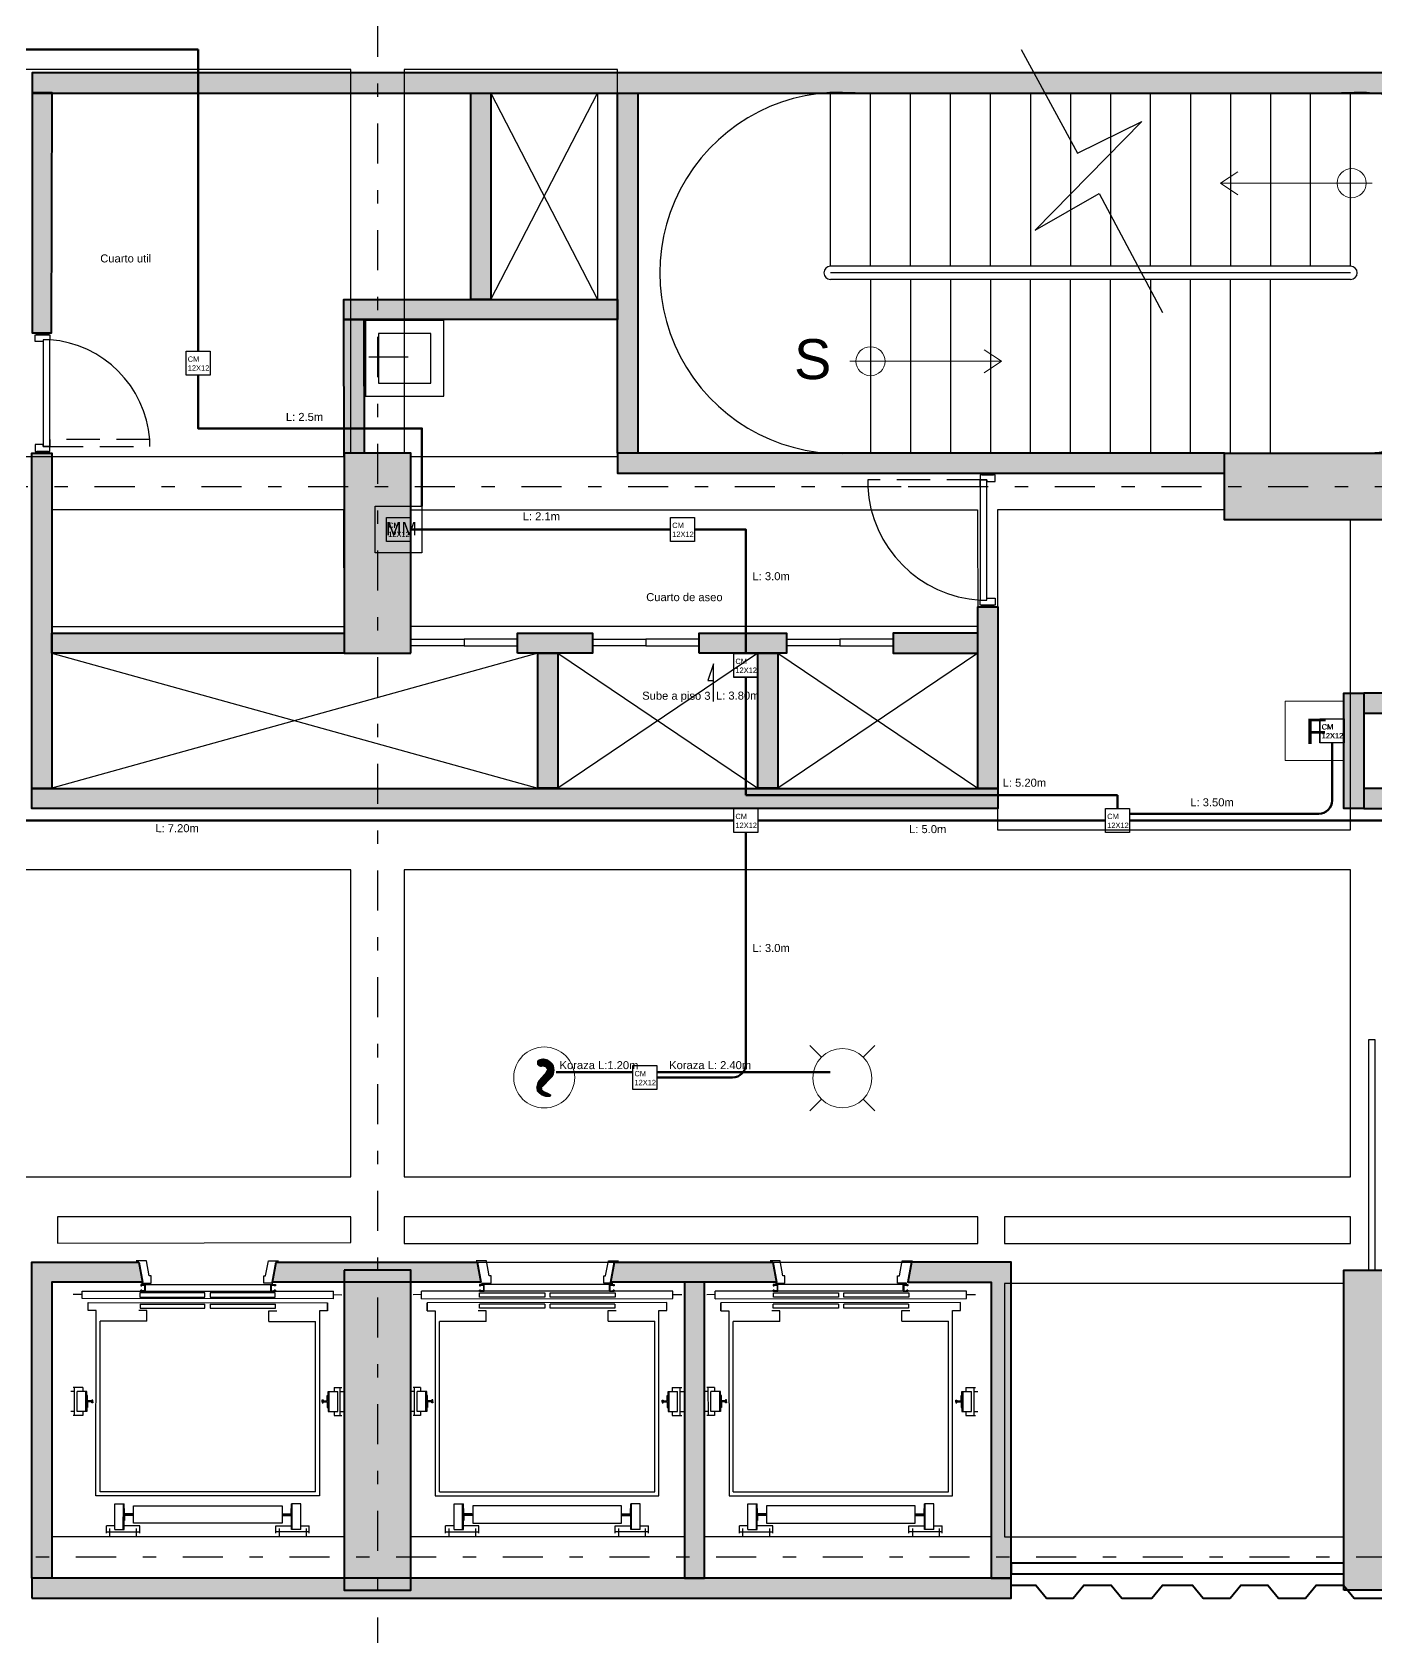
# Model space of a CAD drawing. Header units: millimetres. Extents: x 3781 to 4924, y 1639 to 1721.
# Drawn here: x 4025.98 to 4036.06, y 1649.9 to 1661.93 of the extents above; entities that cross this region are included whole.
import ezdxf
from ezdxf.enums import TextEntityAlignment as Align

# ---------------------------------------------------------------- set-up
doc = ezdxf.new("R2010")
doc.units = ezdxf.units.MM
for name, pattern in [('CENTER', [0.7, 0.3, -0.2, 0, -0.2]), ('DASHED2', [9.525, 6.35, -3.175]), ('HIDDEN', [0.375, 0.25, -0.125]), ('HIDDEN2', [0.1875, 0.125, -0.0625]), ('LLUVIAS', [10, 4, -2, 4])]:
    doc.linetypes.add(name, pattern=pattern)
for name, color, linetype in [('0-amob', 1, 'Continuous'), ('1amobla', 2, 'Continuous'), ('A-HATCH CONCRETO', 8, 'Continuous'), ('AMOBLAMIENTO', 1, 'Continuous'), ('AREA PARQUEO', 51, 'Continuous'), ('AS_GL DETECCION_MEZANINE', 7, 'Continuous'), ('AS_GL DETECCION_PISO 1', 7, 'Continuous'), ('AS_GL DETECCION_PISO 2', 7, 'Continuous'), ('AS_GL DETECCION_PISO 6', 7, 'Continuous'), ('ASCENSOR', 1, 'Continuous'), ('E-BORDE LOSA', 4, 'Continuous'), ('E-P. MACIZA1', 2, 'HIDDEN2'), ('EJE-ESTRUCTURA', 1, 'CENTER'), ('F-2', 2, 'Continuous'), ('GG_LAZO CONTROL DRIVERS', 82, 'Continuous'), ('HACHTCOLUMNA', 250, 'Continuous'), ('JCA_COTAS', 1, 'Continuous'), ('LINEA-1', 1, 'Continuous'), ('MARCO', 4, 'Continuous'), ('MUEBLE', 1, 'Continuous'), ('PROYECCION', 1, 'DASHED2')]:
    doc.layers.add(name, color=color, linetype=linetype)
doc.layers.add('DIM-25', color=1, linetype='Continuous', plot=False)
for name, color, linetype, lineweight in [('Estructura', 6, 'Continuous', 40), ('Muro', 4, 'Continuous', 40), ('TEXTOS', 7, 'Continuous', 20), ('Vidrio', 2, 'Continuous', 30)]:
    doc.layers.add(name, color=color, linetype=linetype, lineweight=lineweight)
doc.styles.add('Arial_400', font='arial.ttf')
doc.styles.get("Standard").update_dxf_attribs({"font": 'arial.ttf'})

# ---------------------------------------------------------------- blocks, each defined once
blk = doc.blocks.new('estructura etapa 3')
at = {"layer": 'HACHTCOLUMNA'}
h = blk.add_hatch(color=256, dxfattribs=at)
h.paths.add_polyline_path([(-91.651, -6658.124), (-91.651, -6657.624), (-92.35, -6657.624), (-92.35, -6658.124)])
h.paths.add_polyline_path([(-49.354, -6658.124), (-49.354, -6657.624), (-50.055, -6657.624), (-50.055, -6658.124)])
h.paths.add_polyline_path([(-56.053, -6658.124), (-56.053, -6657.624), (-56.753, -6657.624), (-56.753, -6658.124)])
h.paths.add_polyline_path([(-76.45, -6659.124), (-76.95, -6659.124), (-76.95, -6657.624), (-76.45, -6657.624)])
h.paths.add_polyline_path([(-83.95, -6659.124), (-84.45, -6659.124), (-84.45, -6657.624), (-83.95, -6657.624)])
h.paths.add_polyline_path([(-60.452, -6659.124), (-60.952, -6659.124), (-60.952, -6657.624), (-60.452, -6657.624)])
h.paths.add_polyline_path([(-67.95, -6659.124), (-68.45, -6659.124), (-68.45, -6657.624), (-67.95, -6657.624)])
h.paths.add_polyline_path([(-91.85, -6668.199), (-91.851, -6667.599), (-92.35, -6667.599), (-92.349, -6668.199)])
h.paths.add_polyline_path([(-49.354, -6668.199), (-49.354, -6667.599), (-49.854, -6667.599), (-49.854, -6668.199)])
h.paths.add_polyline_path([(-56.154, -6668.149), (-56.154, -6667.649), (-56.854, -6667.649), (-56.854, -6668.149)])
h.paths.add_polyline_path([(-59.952, -6667.649), (-59.952, -6668.149), (-61.452, -6668.149), (-61.452, -6667.649)])
h.paths.add_polyline_path([(-75.95, -6667.649), (-75.95, -6668.149), (-77.45, -6668.149), (-77.45, -6667.649)])
h.paths.add_polyline_path([(-68.95, -6667.649), (-68.95, -6668.149), (-67.45, -6668.149), (-67.45, -6667.649)])
h.paths.add_polyline_path([(-84.95, -6667.649), (-84.95, -6668.149), (-83.45, -6668.149), (-83.45, -6667.649)])
h.paths.add_polyline_path([(-91.85, -6676.199), (-91.85, -6675.599), (-92.349, -6675.599), (-92.349, -6676.199)])
h.paths.add_polyline_path([(-49.354, -6676.199), (-49.354, -6675.599), (-49.854, -6675.599), (-49.854, -6676.199)])
h.paths.add_polyline_path([(-56.154, -6676.149), (-56.154, -6675.649), (-56.754, -6675.649), (-56.754, -6676.149)])
h.paths.add_polyline_path([(-59.952, -6675.649), (-59.952, -6676.149), (-61.452, -6676.149), (-61.452, -6675.649)])
h.paths.add_polyline_path([(-75.95, -6675.649), (-75.95, -6676.149), (-77.45, -6676.149), (-77.45, -6675.649)])
h.paths.add_polyline_path([(-68.95, -6675.649), (-68.95, -6676.149), (-67.45, -6676.149), (-67.45, -6675.649)])
h.paths.add_polyline_path([(-84.95, -6675.649), (-84.95, -6676.149), (-83.45, -6676.149), (-83.45, -6675.649)])
h.paths.add_polyline_path([(-91.847, -6686.299), (-91.851, -6685.699), (-92.35, -6685.699), (-92.346, -6686.299)])
h.paths.add_polyline_path([(-49.354, -6686.299), (-49.354, -6685.699), (-49.854, -6685.699), (-49.854, -6686.299)])
h.paths.add_polyline_path([(-56.154, -6686.249), (-56.154, -6685.749), (-56.754, -6685.749), (-56.754, -6686.249)])
h.paths.add_polyline_path([(-59.952, -6685.749), (-59.952, -6686.249), (-61.452, -6686.249), (-61.452, -6685.749)])
h.paths.add_polyline_path([(-75.95, -6685.749), (-75.95, -6686.249), (-77.45, -6686.249), (-77.45, -6685.749)])
h.paths.add_polyline_path([(-68.95, -6685.749), (-68.95, -6686.249), (-67.45, -6686.249), (-67.45, -6685.749)])
h.paths.add_polyline_path([(-84.95, -6685.749), (-84.95, -6686.249), (-83.45, -6686.249), (-83.45, -6685.749)])
h.paths.add_polyline_path([(-49.353, -6694.294), (-49.354, -6693.699), (-49.855, -6693.699), (-49.854, -6694.294)])
h.paths.add_polyline_path([(-56.054, -6694.249), (-56.054, -6693.749), (-56.753, -6693.749), (-56.753, -6694.249)])
h.paths.add_polyline_path([(-91.651, -6694.249), (-91.651, -6693.749), (-92.35, -6693.749), (-92.35, -6694.249)])
h.paths.add_polyline_path([(-59.952, -6693.749), (-59.952, -6694.249), (-61.452, -6694.249), (-61.452, -6693.749)])
h.paths.add_polyline_path([(-75.95, -6693.749), (-75.95, -6694.249), (-77.45, -6694.249), (-77.45, -6693.749)])
h.paths.add_polyline_path([(-68.95, -6693.749), (-68.95, -6694.249), (-67.45, -6694.249), (-67.45, -6693.749)])
h.paths.add_polyline_path([(-84.95, -6693.749), (-84.95, -6694.249), (-83.45, -6694.249), (-83.45, -6693.749)])
h.paths.add_polyline_path([(-49.358, -6703.974), (-49.353, -6703.374), (-49.854, -6703.374), (-49.859, -6703.974)])
h.paths.add_polyline_path([(-56.054, -6703.924), (-56.054, -6703.424), (-56.753, -6703.424), (-56.753, -6703.924)])
h.paths.add_polyline_path([(-67.95, -6704.924), (-67.95, -6703.424), (-68.45, -6703.424), (-68.45, -6704.924)])
h.paths.add_polyline_path([(-91.651, -6703.924), (-91.651, -6703.424), (-92.35, -6703.424), (-92.35, -6703.924)])
h.paths.add_polyline_path([(-61.847, -6703.424), (-60.347, -6703.424), (-60.347, -6703.924), (-61.847, -6703.924)])
h.paths.add_polyline_path([(-83.95, -6704.924), (-83.95, -6703.424), (-84.45, -6703.424), (-84.45, -6704.924)])
h.paths.add_polyline_path([(-76.45, -6704.924), (-76.45, -6703.424), (-76.95, -6703.424), (-76.95, -6704.924)])
h.paths.add_polyline_path([(-49.354, -6711.949), (-49.354, -6711.449), (-50.054, -6711.449), (-50.054, -6711.949)])
h.paths.add_polyline_path([(-55.954, -6711.949), (-55.954, -6711.449), (-56.654, -6711.449), (-56.654, -6711.949)])
h.paths.add_polyline_path([(-91.65, -6711.949), (-91.65, -6711.449), (-92.35, -6711.449), (-92.35, -6711.949)])
h.paths.add_polyline_path([(-60.952, -6711.949), (-60.952, -6709.549), (-60.452, -6709.549), (-60.452, -6711.949)])
h.paths.add_polyline_path([(-68.45, -6709.549), (-68.45, -6711.949), (-67.95, -6711.949), (-67.95, -6709.549)])
h.paths.add_polyline_path([(-76.95, -6709.549), (-76.95, -6711.949), (-76.45, -6711.949), (-76.45, -6709.549)])
h.paths.add_polyline_path([(-83.95, -6709.549), (-83.95, -6711.949), (-84.45, -6711.949), (-84.45, -6709.549)])
at = {"layer": 'EJE-ESTRUCTURA'}
for p, q in [((-68.2, -6655.354), (-68.2, -6714.914)), ((-93.52, -6703.674), (-46.502, -6703.674)), ((-93.66, -6711.699), (-46.502, -6711.699))]:
    blk.add_line(p, q, dxfattribs=at)
at = {"layer": 'Estructura'}
for points in [[(-67.95, -6704.924), (-67.95, -6703.424), (-68.45, -6703.424), (-68.45, -6704.924)], [(-61.847, -6703.424), (-60.347, -6703.424), (-60.347, -6703.924), (-61.847, -6703.924)], [(-68.45, -6709.549), (-68.45, -6711.949), (-67.95, -6711.949), (-67.95, -6709.549)], [(-60.952, -6711.949), (-60.952, -6709.549), (-60.452, -6709.549), (-60.452, -6711.949)]]:
    blk.add_lwpolyline(points, close=True, dxfattribs=at)
blk = doc.blocks.new('MARCOE-102')
for p, q in [((0, 0), (0, -2.5)), ((0, 0), (1.75, 0)), ((1.75, 0), (1.75, -0.45)), ((0, -2.5), (1.75, -2.5)), ((0.175, -0.175), (1.575, -0.175)), ((0.175, -0.175), (0.175, -2.325)), ((0.175, -2.325), (1.575, -2.325)), ((1.375, -0.45), (1.375, -0.275)), ((1.375, -0.275), (1.575, -0.275)), ((1.75, -0.45), (1.375, -0.45)), ((1.375, -2.05), (1.375, -2.225)), ((1.75, -2.05), (1.375, -2.05)), ((1.375, -2.225), (1.575, -2.225)), ((1.575, -0.275), (1.575, -0.175)), ((1.575, -2.325), (1.575, -2.225)), ((1.75, -2.5), (1.75, -2.05))]:
    blk.add_line(p, q)
at = {"layer": 'MARCO'}
blk.add_lwpolyline([(0, 0), (0, -2.5), (1.75, -2.5), (1.75, -2.05), (1.375, -2.05), (1.375, -2.225), (1.575, -2.225), (1.575, -2.325), (0.175, -2.325), (0.175, -0.175), (1.575, -0.175), (1.575, -0.275), (1.375, -0.275), (1.375, -0.45), (1.75, -0.45), (1.75, 0), (0, 0)], dxfattribs=at)
blk = doc.blocks.new('ASCENSOR')
at = {"layer": '0-amob'}
for p, q in [((-1.747, -0.512), (-1.859, -0.533)), ((-1.859, -0.533), (-1.859, -0.609)), ((-1.69, -0.498), (-1.747, -0.498)), ((-1.747, -0.498), (-1.747, -0.512)), ((-1.69, -0.564), (-1.69, -0.498)), ((-1.68, -0.564), (-1.69, -0.564))]:
    blk.add_line(p, q, dxfattribs=at)
blk.add_lwpolyline([(-1.68, -0.564), (-1.68, 0.413), (-1.69, 0.413), (-1.69, 0.347), (-1.747, 0.347), (-1.747, 0.361), (-1.859, 0.382), (-1.859, 0.458)], dxfattribs=at)
at = {"layer": 'ASCENSOR'}
for p, q in [((-1.63, -1.015), (-1.63, 0.869)), ((-1.575, 0.869), (-1.63, 0.869)), ((-1.605, 0.869), (-1.605, 0.932)), ((-1.575, 0.869), (-1.575, -1.015)), ((-0.91, 0.876), (-0.91, 0.932)), ((-0.7, 0.921), (-0.91, 0.921)), ((-0.91, 0.876), (-0.88, 0.876)), ((-0.88, 0.922), (-0.88, 0.95)), ((-0.73, 0.902), (-0.88, 0.902)), ((-0.88, 0.83), (-0.88, 0.902)), ((-0.73, 0.922), (-0.73, 0.95)), ((-0.73, 0.836), (-0.73, 0.902)), ((-0.73, 0.876), (-0.7, 0.876)), ((-0.7, 0.876), (-0.7, 0.932)), ((-1.485, 0.826), (-1.545, 0.826)), ((-1.545, 0.826), (-1.485, 0.826)), ((-1.545, -0.971), (-1.545, 0.826)), ((-1.485, 0.826), (-1.485, 0.766)), ((-1.485, 0.766), (-0.096, 0.766)), ((-1.405, 0.385), (-1.405, 0.735)), ((-0.126, 0.735), (-1.405, 0.735)), ((-0.73, 0.836), (-0.88, 0.836)), ((-0.88, 0.836), (-0.73, 0.836)), ((-0.85, 0.83), (-0.88, 0.83)), ((-0.85, 0.83), (-0.88, 0.83)), ((-0.85, 0.83), (-0.805, 0.83)), ((-0.85, 0.83), (-0.805, 0.83)), ((-0.85, 0.83), (-0.805, 0.83)), ((-0.85, 0.83), (-0.805, 0.83)), ((-0.85, 0.823), (-0.85, 0.83)), ((-0.85, 0.823), (-0.85, 0.83)), ((-0.809, 0.823), (-0.85, 0.823)), ((-0.809, 0.823), (-0.85, 0.823)), ((-0.816, 0.785), (-0.816, 0.792)), ((-0.816, 0.792), (-0.802, 0.792)), ((-0.809, 0.785), (-0.816, 0.785)), ((-0.809, 0.785), (-0.809, 0.823)), ((-0.802, 0.785), (-0.809, 0.785)), ((-0.76, 0.83), (-0.805, 0.83)), ((-0.76, 0.83), (-0.805, 0.83)), ((-0.76, 0.83), (-0.805, 0.83)), ((-0.76, 0.83), (-0.805, 0.83)), ((-0.802, 0.823), (-0.76, 0.823)), ((-0.802, 0.823), (-0.76, 0.823)), ((-0.802, 0.785), (-0.802, 0.823)), ((-0.795, 0.792), (-0.802, 0.792)), ((-0.802, 0.785), (-0.795, 0.785)), ((-0.795, 0.785), (-0.795, 0.792)), ((-0.76, 0.823), (-0.76, 0.83)), ((-0.76, 0.823), (-0.76, 0.83)), ((-0.76, 0.83), (-0.73, 0.83)), ((-0.76, 0.83), (-0.73, 0.83)), ((-0.73, 0.83), (-0.73, 0.836)), ((-0.126, 0.735), (-0.126, -0.88)), ((-0.096, 0.766), (-0.096, -0.911)), ((-0.036, 0.625), (-0.036, 0.555)), ((0.155, 0.625), (-0.036, 0.625)), ((0.184, 0.688), (0.128, 0.688)), ((0.128, 0.625), (0.128, 0.688)), ((0.147, 0.664), (0.21, 0.664)), ((0.155, 0.625), (0.155, 0.555)), ((0.173, 0.689), (0.173, 0.438)), ((0.155, 0.561), (-0.036, 0.561)), ((0.155, 0.555), (-0.036, 0.555)), ((-0.021, 0.485), (0.109, 0.485)), ((-0.021, -0.63), (-0.021, 0.485)), ((-0.001, 0.552), (-0.001, 0.555)), ((-0.001, 0.555), (0.041, 0.555)), ((0.038, 0.552), (-0.001, 0.552)), ((0.038, 0.491), (0.038, 0.552)), ((0.041, 0.555), (0.041, 0.491)), ((0.089, 0.555), (0.041, 0.555)), ((0.047, 0.555), (0.047, 0.491)), ((0.05, 0.491), (0.05, 0.552)), ((0.05, 0.552), (0.089, 0.552)), ((0.089, 0.552), (0.089, 0.555)), ((0.089, 0.552), (0.089, 0.555)), ((0.109, 0.485), (0.109, -0.63)), ((0.128, 0.438), (0.128, 0.555)), ((-1.68, 0.434), (-1.671, 0.434)), ((-1.68, 0.434), (-1.671, 0.434)), ((-1.68, 0.399), (-1.68, 0.434)), ((-1.68, 0.399), (-1.68, 0.434)), ((-1.63, 0.399), (-1.68, 0.399)), ((-1.63, 0.399), (-1.68, 0.399)), ((-1.676, 0.43), (-1.674, 0.43)), ((-1.674, 0.43), (-1.676, 0.43)), ((-1.676, 0.402), (-1.676, 0.43)), ((-1.676, 0.43), (-1.676, 0.402)), ((-1.633, 0.402), (-1.676, 0.402)), ((-1.676, 0.402), (-1.633, 0.402)), ((-1.674, 0.426), (-1.674, 0.43)), ((-1.674, 0.426), (-1.674, 0.43)), ((-1.671, 0.426), (-1.674, 0.426)), ((-1.671, 0.426), (-1.674, 0.426)), ((-1.671, 0.434), (-1.671, 0.426)), ((-1.671, 0.434), (-1.671, 0.426)), ((-1.639, 0.434), (-1.639, 0.426)), ((-1.63, 0.434), (-1.639, 0.434)), ((-1.639, 0.434), (-1.63, 0.434)), ((-1.639, 0.426), (-1.639, 0.434)), ((-1.639, 0.426), (-1.635, 0.426)), ((-1.635, 0.426), (-1.639, 0.426)), ((-1.635, 0.43), (-1.633, 0.43)), ((-1.635, 0.426), (-1.635, 0.43)), ((-1.635, 0.43), (-1.635, 0.426)), ((-1.633, 0.43), (-1.635, 0.43)), ((-1.633, 0.402), (-1.633, 0.43)), ((-1.633, 0.402), (-1.633, 0.43)), ((-1.63, 0.399), (-1.63, 0.434)), ((-1.63, 0.434), (-1.63, 0.399)), ((-1.587, 0.433), (-1.618, 0.433)), ((-1.618, 0.433), (-1.618, -0.056)), ((-1.587, -0.056), (-1.587, 0.433)), ((-1.503, 0.434), (-1.534, 0.434)), ((-1.534, -0.056), (-1.534, 0.434)), ((-1.503, -0.056), (-1.503, 0.434)), ((-1.485, 0.385), (-1.485, 0.445)), ((-1.405, 0.385), (-1.485, 0.385)), ((0.184, 0.438), (0.128, 0.438)), ((0.149, 0.463), (0.209, 0.463)), ((-1.618, -0.056), (-1.587, -0.056)), ((-1.587, -0.095), (-1.618, -0.095)), ((-1.618, -0.095), (-1.618, -0.583)), ((-1.587, -0.583), (-1.587, -0.095)), ((-1.534, -0.056), (-1.503, -0.056)), ((-1.503, -0.095), (-1.534, -0.095)), ((-1.534, -0.58), (-1.534, -0.095)), ((-1.503, -0.58), (-1.503, -0.095)), ((-1.618, -0.583), (-1.587, -0.583)), ((-1.534, -0.58), (-1.503, -0.58)), ((-1.405, -0.53), (-1.485, -0.53)), ((-1.485, -0.53), (-1.485, -0.59)), ((-1.405, -0.53), (-1.405, -0.88)), ((0.184, -0.583), (0.128, -0.583)), ((0.128, -0.583), (0.128, -0.7)), ((0.173, -0.834), (0.173, -0.583)), ((0.155, -0.7), (-0.036, -0.7)), ((-0.036, -0.77), (-0.036, -0.7)), ((0.155, -0.706), (-0.036, -0.706)), ((0.109, -0.63), (-0.021, -0.63)), ((-0.001, -0.697), (-0.001, -0.7)), ((0.038, -0.697), (-0.001, -0.697)), ((-0.001, -0.7), (0.041, -0.7)), ((0.038, -0.636), (0.038, -0.697)), ((0.041, -0.7), (0.041, -0.636)), ((0.047, -0.7), (0.047, -0.636)), ((0.089, -0.7), (0.047, -0.7)), ((0.05, -0.636), (0.05, -0.697)), ((0.05, -0.697), (0.089, -0.697)), ((0.089, -0.697), (0.089, -0.7)), ((0.149, -0.609), (0.209, -0.609)), ((0.155, -0.77), (0.155, -0.7)), ((0.155, -0.77), (-0.036, -0.77)), ((0.128, -0.77), (0.128, -0.833)), ((0.184, -0.833), (0.128, -0.833)), ((0.147, -0.809), (0.21, -0.809)), ((-0.096, -0.911), (-1.485, -0.911)), ((-1.485, -0.911), (-1.485, -0.971)), ((-0.126, -0.88), (-1.405, -0.88)), ((-0.808, -0.936), (-0.815, -0.936)), ((-0.815, -0.936), (-0.815, -0.943)), ((-0.815, -0.943), (-0.801, -0.943)), ((-0.808, -0.936), (-0.808, -0.974)), ((-0.801, -0.936), (-0.808, -0.936)), ((-0.801, -0.936), (-0.801, -0.974)), ((-0.801, -0.936), (-0.794, -0.936)), ((-0.794, -0.943), (-0.801, -0.943)), ((-0.794, -0.936), (-0.794, -0.943)), ((-1.575, -1.015), (-1.63, -1.015)), ((-1.605, -1.015), (-1.605, -1.083)), ((-1.485, -0.971), (-1.545, -0.971)), ((-0.91, -1.011), (-0.88, -1.011)), ((-0.91, -1.011), (-0.91, -1.083)), ((-0.7, -1.072), (-0.91, -1.072)), ((-0.85, -0.981), (-0.88, -0.981)), ((-0.85, -0.981), (-0.88, -0.981)), ((-0.88, -0.981), (-0.88, -1.052)), ((-0.73, -0.987), (-0.88, -0.987)), ((-0.88, -0.987), (-0.73, -0.987)), ((-0.73, -1.052), (-0.88, -1.052)), ((-0.88, -1.073), (-0.88, -1.1)), ((-0.808, -0.974), (-0.85, -0.974)), ((-0.808, -0.974), (-0.85, -0.974)), ((-0.85, -0.974), (-0.85, -0.981)), ((-0.85, -0.974), (-0.85, -0.981)), ((-0.85, -0.981), (-0.805, -0.981)), ((-0.85, -0.981), (-0.805, -0.981)), ((-0.85, -0.981), (-0.805, -0.981)), ((-0.85, -0.981), (-0.805, -0.981)), ((-0.76, -0.981), (-0.805, -0.981)), ((-0.76, -0.981), (-0.805, -0.981)), ((-0.76, -0.981), (-0.805, -0.981)), ((-0.76, -0.981), (-0.805, -0.981)), ((-0.801, -0.974), (-0.76, -0.974)), ((-0.801, -0.974), (-0.76, -0.974)), ((-0.76, -0.974), (-0.76, -0.981)), ((-0.76, -0.974), (-0.76, -0.981)), ((-0.76, -0.981), (-0.73, -0.981)), ((-0.76, -0.981), (-0.73, -0.981)), ((-0.73, -0.981), (-0.73, -0.987)), ((-0.73, -0.987), (-0.73, -1.052)), ((-0.73, -1.011), (-0.7, -1.011)), ((-0.73, -1.073), (-0.73, -1.1)), ((-0.7, -1.011), (-0.7, -1.083))]:
    blk.add_line(p, q, dxfattribs=at)
for centre, radius, start, end in [((0.044, 0.491), 0.006, 180, 270), ((0.044, 0.491), 0.003, 180, 270), ((0.044, 0.491), 0.006, 270, 0), ((0.044, 0.491), 0.003, 270, 0), ((0.044, -0.636), 0.006, 90, 180), ((0.044, -0.636), 0.003, 90, 180), ((0.044, -0.636), 0.006, 0, 90), ((0.044, -0.636), 0.003, 0, 90)]:
    blk.add_arc(centre, radius, start, end, dxfattribs=at)
for points in [[(-0.795, 0.792), (-0.795, 0.785), (-0.816, 0.785), (-0.816, 0.792)], [(-0.816, 0.785), (-0.816, 0.792), (-0.795, 0.785), (-0.816, 0.785)], [(-0.795, 0.785), (-0.816, 0.785), (-0.795, 0.792), (-0.816, 0.792)], [(-0.794, -0.943), (-0.794, -0.936), (-0.815, -0.936), (-0.815, -0.943)], [(-0.815, -0.936), (-0.815, -0.943), (-0.794, -0.936), (-0.815, -0.936)], [(-0.794, -0.936), (-0.815, -0.936), (-0.794, -0.943), (-0.815, -0.943)]]:
    blk.add_solid(points, dxfattribs=at)
at = {"layer": 'ASCENSOR', "xscale": 0.01999999999998181, "yscale": 0.01999999999998181, "zscale": 0.01999999999998181, "rotation": 270}
blk.add_blockref('MARCOE-102', (-1.63, -0.541), dxfattribs=at)
blk = doc.blocks.new('AS_Strobe-CEILING')
at = {"color": 0, "linetype": 'Continuous', "lineweight": 15}
for p, q in [((-0.1045, 0.1045), (-0.163, 0.163)), ((0.1045, 0.1045), (0.163, 0.163)), ((-0.1045, -0.1045), (-0.163, -0.163)), ((0.1045, -0.1045), (0.163, -0.163))]:
    blk.add_line(p, q, dxfattribs=at)
blk.add_ellipse((0, 0), major_axis=(0.1478, 0), ratio=1, dxfattribs=at)
blk = doc.blocks.new('AS_Manual Pull Station _Addressable_')
at = {"color": 0, "linetype": 'Continuous', "lineweight": 15}
for p, q in [((-0.1554, 0.1504), (0.1402, 0.1504)), ((-0.1554, -0.1453), (-0.1554, 0.1504)), ((0.1402, 0.1504), (0.1402, -0.1453)), ((0.1402, -0.1453), (-0.1554, -0.1453))]:
    blk.add_line(p, q, dxfattribs=at)
at = {"color": 0, "linetype": 'Continuous', "lineweight": 15, "style": 'Arial_400'}
blk.add_text('F', height=0.127, dxfattribs=at).set_placement((0, 0), align=Align.MIDDLE_CENTER)
blk = doc.blocks.new('Caja metalica de 12')
at = {"layer": '1amobla', "linetype": 'Continuous', "ltscale": 0.3}
blk.add_lwpolyline([(-1069.691, -2855.357), (-1069.511, -2855.357), (-1069.511, -2855.537), (-1069.691, -2855.537), (-1069.691, -2855.357)], dxfattribs=at)
at = {"layer": '1amobla', "color": 7, "linetype": 'Continuous', "ltscale": 0.3, "insert": (-1069.679, -2855.397), "char_height": 0.04, "width": 0.07916, "attachment_point": 1}
blk.add_mtext('CM 12X12', dxfattribs=at)
blk = doc.blocks.new('AS_Initiator2')
at = {"color": 0, "linetype": 'Continuous', "lineweight": 15}
blk.add_circle((0, 0), 0.1524, dxfattribs=at)
for points in [[(-0.027, 0.0558), (-0.0366, 0.0654), (-0.027, 0.0906), (-0.0366, 0.0822)], [(-0.027, 0.0906), (-0.0054, 0.0954), (-0.027, 0.0558), (0.0174, 0.0906)], [(-0.027, 0.0558), (0.0174, 0.0906), (-0.0162, 0.0522), (-0.0068, 0.055)], [(-0.0068, 0.055), (0.0174, 0.0906), (0.0066, 0.051), (0.0306, 0.081)], [(0.0066, 0.051), (0.0306, 0.081), (0.0138, 0.039), (0.0438, 0.0678)], [(0.0438, 0.0054), (-0.0018, -0.0426), (-0.027, -0.0126), (-0.0342, -0.0246)], [(0.0486, 0.015), (0.0438, 0.0054), (0.0042, 0.0222), (-0.027, -0.0126)], [(0.0438, 0.0678), (0.0486, 0.0606), (0.0138, 0.039), (0.0042, 0.0222)], [(0.0486, 0.0606), (0.0522, 0.0366), (0.0042, 0.0222), (0.0486, 0.015)], [(-0.0018, -0.0426), (-0.0102, -0.0498), (-0.0342, -0.0246), (-0.0402, -0.0498)], [(-0.0102, -0.0498), (-0.009, -0.0618), (-0.0402, -0.0498), (-0.0366, -0.0702)], [(-0.009, -0.0618), (0.003, -0.0702), (-0.0366, -0.0702), (-0.015, -0.0894)], [(0.003, -0.0702), (0.0186, -0.0762), (-0.015, -0.0894), (0.009, -0.0978)], [(0.009, -0.0978), (0.0186, -0.0762), (0.0306, -0.0978), (0.0366, -0.087)]]:
    blk.add_solid(points, dxfattribs=at)

msp = doc.modelspace()

# ---------------------------------------------------------------- hatches: boundary and pattern name
at = {"layer": 'A-HATCH CONCRETO', "ltscale": 0.03}
h = msp.add_hatch(color=256, dxfattribs=at)
h.dxf.hatch_style = 1
h.paths.add_polyline_path([(4037.42, 1658.778), (4036.425, 1658.778), (4036.425, 1658.628), (4037.42, 1658.628)])
h.paths.add_polyline_path([(4038.42, 1661.477), (4038.42, 1657.977), (4038.57, 1657.977), (4038.57, 1661.477)])
h.paths.add_polyline_path([(4038.42, 1658.778), (4038.42, 1658.778), (4038.42, 1658.628), (4038.42, 1658.628)], flags=17)
h.paths.add_polyline_path([(4034.925, 1658.778), (4030.373, 1658.778), (4030.373, 1658.628), (4034.925, 1658.628)])
h.paths.add_polyline_path([(4033.224, 1658.628), (4033.224, 1658.628), (4033.074, 1658.628), (4033.074, 1658.628)], flags=17)
h.paths.add_polyline_path([(4033.224, 1656.264), (4033.074, 1656.264), (4033.074, 1657.625), (4033.224, 1657.625)])
h.paths.add_polyline_path([(4033.074, 1657.277), (4033.074, 1657.427), (4032.44, 1657.427), (4032.44, 1657.277)])
h.paths.add_polyline_path([(4030.986, 1657.277), (4030.986, 1657.427), (4031.64, 1657.427), (4031.64, 1657.277)])
h.paths.add_polyline_path([(4029.623, 1657.277), (4029.623, 1657.427), (4030.186, 1657.428), (4030.186, 1657.278)])
h.paths.add_polyline_path([(4029.926, 1656.265), (4029.776, 1656.265), (4029.776, 1657.277), (4029.926, 1657.277)])
h.paths.add_polyline_path([(4031.575, 1656.265), (4031.425, 1656.265), (4031.425, 1657.277), (4031.575, 1657.277)])
h.paths.add_polyline_path([(4025.982, 1656.264), (4033.224, 1656.264), (4033.224, 1656.114), (4025.982, 1656.114)])
h.paths.add_polyline_path([(4026.131, 1657.277), (4026.131, 1657.427), (4028.323, 1657.428), (4028.323, 1657.278)])
h.paths.add_polyline_path([(4025.982, 1656.264), (4025.98, 1658.778), (4026.13, 1658.777), (4026.13, 1658.627), (4026.131, 1658.627), (4026.132, 1656.264)])
h.paths.add_polyline_path([(4026.883, 1656.265), (4026.733, 1656.265), (4026.733, 1656.264), (4026.883, 1656.264)])
h.paths.add_polyline_path([(4025.983, 1661.478), (4025.983, 1659.678), (4026.128, 1659.678), (4026.133, 1661.478)])
h.paths.add_polyline_path([(4030.524, 1658.778), (4030.373, 1658.778), (4030.373, 1659.78), (4028.471, 1659.779), (4028.473, 1658.778), (4028.323, 1658.778), (4028.32, 1659.928), (4029.273, 1659.928), (4029.273, 1661.477), (4029.423, 1661.477), (4029.423, 1659.928), (4030.373, 1659.928), (4030.373, 1661.477), (4030.524, 1661.477)])
h.paths.add_polyline_path([(4031.323, 1658.778), (4031.474, 1658.778), (4031.474, 1658.778)])
h.paths.add_polyline_path([(4025.984, 1661.477), (4043.572, 1661.477), (4043.572, 1661.627), (4025.984, 1661.627)])
h.paths.add_polyline_path([(4047.268, 1661.477), (4045.371, 1661.477), (4045.371, 1661.627), (4047.268, 1661.627)])
h.paths.add_polyline_path([(4047.418, 1704.478), (4047.268, 1704.478), (4047.268, 1653.695), (4045.678, 1653.695), (4045.678, 1655.708), (4046.368, 1655.708), (4046.368, 1655.858), (4045.528, 1655.858), (4045.528, 1652.095), (4046.518, 1652.095), (4046.518, 1652.245), (4045.678, 1652.245), (4045.678, 1653.545), (4047.268, 1653.544), (4047.268, 1650.753), (4047.418, 1650.753)])
h.paths.add_polyline_path([(4026.783, 1652.713), (4026.81, 1652.563), (4026.132, 1652.563), (4026.132, 1650.343), (4025.982, 1650.343), (4025.982, 1652.713)])
h.paths.add_polyline_path([(4029.32, 1652.713), (4029.348, 1652.563), (4027.785, 1652.563), (4027.814, 1652.713)])
h.paths.add_polyline_path([(4031.537, 1652.713), (4031.566, 1652.563), (4030.322, 1652.563), (4030.351, 1652.713)])
h.paths.add_polyline_path([(4030.875, 1650.343), (4031.025, 1650.343), (4031.025, 1650.368), (4031.025, 1652.563), (4030.875, 1652.563), (4030.875, 1650.368)])
h.paths.add_polyline_path([(4032.577, 1652.713), (4032.551, 1652.563), (4033.174, 1652.563), (4033.174, 1650.343), (4033.324, 1650.343), (4033.324, 1652.713)])
h.paths.add_polyline_path([(4025.982, 1650.193), (4033.324, 1650.193), (4033.324, 1650.343), (4025.982, 1650.343)])
h.paths.add_polyline_path([(4007.362, 1704.478), (4007.362, 1704.628), (4002.537, 1704.628), (4002.537, 1704.478)])
h.paths.add_polyline_path([(4036.832, 1701.323), (4036.682, 1701.323), (4036.682, 1704.478), (4036.832, 1704.478)])
h.paths.add_polyline_path([(4035.97, 1701.473), (4035.82, 1701.473), (4035.82, 1703.078), (4035.97, 1703.078)])
h.paths.add_polyline_path([(4028.323, 1701.323), (4028.323, 1701.473), (4036.682, 1701.473), (4036.682, 1701.323)])
h.paths.add_polyline_path([(4035.82, 1704.128), (4035.82, 1704.278)])
h.paths.add_polyline_path([(4028.473, 1702.47), (4028.323, 1702.47), (4028.323, 1703.078), (4028.473, 1703.078)], flags=0)
h.paths.add_polyline_path([(4028.473, 1702.47), (4028.323, 1702.47), (4028.323, 1703.078), (4028.473, 1703.078)], flags=17)
h.paths.add_polyline_path([(4028.473, 1702.47), (4028.323, 1702.47), (4028.323, 1703.078), (4028.473, 1703.078)], flags=17)
h = msp.add_hatch(color=256, dxfattribs=at)
h.dxf.hatch_style = 1
h.paths.add_polyline_path([(4047.268, 1656.827), (4047.268, 1656.977), (4038.57, 1656.977), (4038.57, 1656.977), (4038.42, 1656.977), (4038.42, 1656.977), (4035.82, 1656.977), (4035.82, 1656.114), (4036.32, 1656.114), (4036.32, 1656.827), (4036.17, 1656.827), (4036.17, 1656.264), (4035.97, 1656.264), (4035.97, 1656.827)])

# ---------------------------------------------------------------- linework, layer by layer
at = {"layer": '1amobla', "color": 7, "linetype": 'Continuous', "ltscale": 0.3, "true_color": 0xffffff}
for p, q in [((4025.983, 1661.627), (4025.983, 1659.678)), ((4029.32, 1652.713), (4030.351, 1652.713)), ((4031.537, 1652.713), (4032.577, 1652.713))]:
    msp.add_line(p, q, dxfattribs=at)
for points in [[(4033.224, 1657.625), (4033.224, 1656.114), (4025.982, 1656.11), (4025.98, 1658.778)], [(4030.771, 1658.296), (4030.951, 1658.296), (4030.951, 1658.116), (4030.771, 1658.116), (4030.771, 1658.296)], [(4030.771, 1658.296), (4030.951, 1658.296), (4030.951, 1658.116), (4030.771, 1658.116), (4030.771, 1658.296)], [(4030.771, 1658.296), (4030.951, 1658.296), (4030.951, 1658.116), (4030.771, 1658.116), (4030.771, 1658.296)], [(4031.245, 1657.277), (4031.425, 1657.277), (4031.425, 1657.097), (4031.245, 1657.097), (4031.245, 1657.277)], [(4031.245, 1657.277), (4031.425, 1657.277), (4031.425, 1657.097), (4031.245, 1657.097), (4031.245, 1657.277)], [(4031.245, 1657.277), (4031.425, 1657.277), (4031.425, 1657.097), (4031.245, 1657.097), (4031.245, 1657.277)], [(4035.64, 1656.786), (4035.82, 1656.786), (4035.82, 1656.606), (4035.64, 1656.606), (4035.64, 1656.786)], [(4035.642, 1656.786), (4035.822, 1656.786), (4035.822, 1656.606), (4035.642, 1656.606), (4035.642, 1656.786)], [(4035.642, 1656.786), (4035.822, 1656.786), (4035.822, 1656.606), (4035.642, 1656.606), (4035.642, 1656.786)], [(4031.245, 1656.114), (4031.425, 1656.114), (4031.425, 1655.934), (4031.245, 1655.934), (4031.245, 1656.114)], [(4031.245, 1656.114), (4031.425, 1656.114), (4031.425, 1655.934), (4031.245, 1655.934), (4031.245, 1656.114)], [(4031.245, 1656.114), (4031.425, 1656.114), (4031.425, 1655.934), (4031.245, 1655.934), (4031.245, 1656.114)], [(4034.033, 1656.114), (4034.213, 1656.114), (4034.213, 1655.934), (4034.033, 1655.934), (4034.033, 1656.114)], [(4034.033, 1656.114), (4034.213, 1656.114), (4034.213, 1655.934), (4034.033, 1655.934), (4034.033, 1656.114)], [(4034.033, 1656.114), (4034.213, 1656.114), (4034.213, 1655.934), (4034.033, 1655.934), (4034.033, 1656.114)]]:
    msp.add_lwpolyline(points, dxfattribs=at)
at = {"layer": '1amobla', "color": 6, "linetype": 'Continuous', "ltscale": 0.3, "elevation": 1207.545}
msp.add_lwpolyline([(4028.556, 1658.381), (4028.906, 1658.381), (4028.906, 1658.031), (4028.556, 1658.031), (4028.556, 1658.381)], dxfattribs=at)
at = {"layer": '1amobla', "color": 7, "linetype": 'Continuous', "ltscale": 0.3, "true_color": 0xffffff, "elevation": 1207.545}
msp.add_lwpolyline([(4028.641, 1658.296), (4028.821, 1658.296), (4028.821, 1658.116), (4028.641, 1658.116), (4028.641, 1658.296)], dxfattribs=at)
msp.add_lwpolyline([(4028.641, 1658.296), (4028.821, 1658.296), (4028.821, 1658.116), (4028.641, 1658.116), (4028.641, 1658.296)], dxfattribs=at)
at = {"layer": 'AMOBLAMIENTO'}
msp.add_line((4028.508, 1659.498), (4028.804, 1659.498), dxfattribs=at)
for points in [[(4028.482, 1659.204), (4029.071, 1659.204), (4029.071, 1659.771), (4028.482, 1659.771)], [(4028.58, 1659.301), (4028.974, 1659.301), (4028.974, 1659.674), (4028.58, 1659.674)]]:
    msp.add_lwpolyline(points, close=True, dxfattribs=at)
at = {"layer": 'AREA PARQUEO', "color": 2}
for p, q in [((4031.97, 1660.179), (4031.97, 1661.478)), ((4031.97, 1660.179), (4031.97, 1661.478)), ((4032.27, 1660.179), (4032.27, 1661.478)), ((4032.57, 1660.179), (4032.57, 1661.478)), ((4032.87, 1660.179), (4032.87, 1661.478)), ((4033.17, 1660.179), (4033.17, 1661.478)), ((4033.47, 1661.478), (4033.47, 1660.179)), ((4033.77, 1661.478), (4033.77, 1660.179)), ((4034.07, 1661.478), (4034.07, 1660.179)), ((4034.37, 1660.179), (4034.37, 1661.478)), ((4034.67, 1661.478), (4034.67, 1660.179)), ((4034.97, 1661.478), (4034.97, 1660.179)), ((4035.27, 1661.478), (4035.27, 1660.179)), ((4035.57, 1660.179), (4035.57, 1661.479)), ((4035.87, 1660.179), (4035.87, 1661.478)), ((4035.87, 1660.179), (4031.97, 1660.179)), ((4035.87, 1660.129), (4031.97, 1660.129)), ((4035.87, 1660.079), (4031.97, 1660.079)), ((4032.27, 1660.079), (4032.27, 1658.779)), ((4032.57, 1660.079), (4032.57, 1658.779)), ((4032.87, 1660.079), (4032.87, 1658.779)), ((4033.17, 1660.079), (4033.17, 1658.779)), ((4033.47, 1658.779), (4033.47, 1660.079)), ((4033.77, 1658.779), (4033.77, 1660.079)), ((4034.07, 1658.779), (4034.07, 1660.079)), ((4034.37, 1660.079), (4034.37, 1658.779)), ((4034.67, 1658.779), (4034.67, 1660.079)), ((4034.97, 1658.779), (4034.97, 1660.079)), ((4035.27, 1658.779), (4035.27, 1660.079))]:
    msp.add_line(p, q, dxfattribs=at)
for centre, start, end in [((4031.97, 1660.129), 90, 270), ((4035.87, 1660.129), 270, 90)]:
    msp.add_arc(centre, 0.05, start, end, dxfattribs=at)
at = {"layer": 'AS_GL DETECCION_PISO 2', "color": 5, "linetype": 'Continuous', "lineweight": 50}
for p, q in [((4022.745, 1661.803), (4027.228, 1661.803)), ((4027.228, 1661.803), (4027.228, 1659.542)), ((4030.771, 1658.206), (4028.821, 1658.206, 1207.545)), ((4031.335, 1656.214), (4031.335, 1657.097)), ((4034.123, 1656.214), (4031.335, 1656.214)), ((4034.123, 1656.114), (4034.123, 1656.214)), ((4031.245, 1656.024), (4022.745, 1656.024)), ((4031.425, 1656.024), (4034.033, 1656.024)), ((4029.913, 1654.137), (4030.488, 1654.137)), ((4030.668, 1654.137), (4031.967, 1654.137))]:
    msp.add_line(p, q, dxfattribs=at)
for points in [[(4027.228, 1659.362), (4027.228, 1658.962), (4028.906, 1658.962), (4028.906, 1658.381)], [(4031.335, 1657.277), (4031.335, 1658.206), (4030.951, 1658.206)]]:
    msp.add_lwpolyline(points, dxfattribs=at)
for points in [[(4034.213, 1656.074), (4035.632, 1656.074, 0.414214), (4035.732, 1656.174), (4035.732, 1656.606)], [(4040.319, 1654.114), (4040.319, 1655.924, 0.414214), (4040.219, 1656.024), (4034.213, 1656.024)], [(4031.335, 1655.934), (4031.335, 1654.197, -0.414208), (4031.235, 1654.097), (4030.668, 1654.097)]]:
    msp.add_lwpolyline(points, format="xyb", dxfattribs=at)
at = {"layer": 'DIM-25'}
for centre, radius, start, end in [((4026.054, 1658.817), 0.813, 4.4044, 85.5422), ((4026.054, 1658.817), 0.813, 4.4044, 85.5422), ((4033.147, 1658.573), 0.899, 183.0173, 266.5688)]:
    msp.add_arc(centre, radius, start, end, dxfattribs=at)
at = {"layer": 'E-BORDE LOSA'}
for p, q in [((4028.323, 1650.653), (4026.132, 1650.653)), ((4028.323, 1650.653), (4026.273, 1650.653)), ((4030.875, 1650.653), (4028.823, 1650.653)), ((4033.174, 1650.653), (4031.025, 1650.653))]:
    msp.add_line(p, q, dxfattribs=at)
at = {"layer": 'E-P. MACIZA1', "color": 7, "linetype": 'LLUVIAS', "ltscale": 3, "true_color": 0xffffff}
for points in [[(4028.321, 1658.753), (4028.321, 1658.778), (4028.373, 1658.778), (4028.373, 1661.653), (4020.273, 1661.653), (4020.273, 1658.778), (4020.373, 1658.778), (4020.373, 1658.753)], [(4035.87, 1655.953), (4035.87, 1658.279), (4034.925, 1658.279), (4034.925, 1658.353), (4033.222, 1658.353), (4033.222, 1655.953)], [(4020.273, 1655.653), (4020.273, 1653.353), (4028.373, 1653.353), (4028.373, 1655.653)], [(4028.773, 1655.653), (4028.773, 1653.353), (4035.87, 1653.353), (4035.87, 1655.653)], [(4033.075, 1653.053), (4028.773, 1653.053), (4028.773, 1652.853), (4033.075, 1652.853)], [(4033.275, 1653.053), (4033.275, 1652.853), (4035.87, 1652.853), (4035.87, 1653.053)], [(4033.275, 1652.553), (4033.275, 1650.653), (4035.82, 1650.653), (4035.82, 1652.553)]]:
    msp.add_lwpolyline(points, close=True, dxfattribs=at)
for points in [[(4028.821, 1658.778), (4028.821, 1658.753), (4030.374, 1658.753), (4030.374, 1661.653), (4028.773, 1661.653), (4028.773, 1658.778)], [(4026.132, 1657.478), (4028.323, 1657.478), (4028.321, 1658.353), (4026.132, 1658.353), (4026.132, 1657.478)], [(4026.173, 1652.856), (4028.373, 1652.86), (4028.373, 1653.053), (4026.173, 1653.053), (4026.173, 1652.856)]]:
    msp.add_lwpolyline(points, dxfattribs=at)
at = {"layer": 'E-P. MACIZA1', "color": 7, "linetype": 'LLUVIAS', "ltscale": 3, "true_color": 0xffffff, "elevation": 1207.545}
msp.add_lwpolyline([(4033.072, 1658.353), (4033.074, 1657.478), (4028.821, 1657.478), (4028.821, 1658.353)], close=True, dxfattribs=at)
at = {"layer": 'F-2'}
for points in [[(4026.067, 1659.614), (4026.005, 1659.614), (4026.005, 1659.665), (4026.117, 1659.665), (4026.117, 1659.627), (4026.067, 1659.627), (4026.067, 1659.614)], [(4026.067, 1659.614), (4026.005, 1659.614), (4026.005, 1659.665), (4026.117, 1659.665), (4026.117, 1659.627), (4026.067, 1659.627), (4026.067, 1659.614)], [(4026.105, 1659.678), (4026.105, 1659.665), (4026.018, 1659.665), (4026.018, 1659.678)], [(4026.105, 1659.678), (4026.105, 1659.665), (4026.018, 1659.665), (4026.018, 1659.678)], [(4026.067, 1658.841), (4026.005, 1658.841), (4026.005, 1658.79), (4026.117, 1658.79), (4026.117, 1658.828), (4026.067, 1658.828), (4026.067, 1658.841)], [(4026.067, 1658.841), (4026.005, 1658.841), (4026.005, 1658.79), (4026.117, 1658.79), (4026.117, 1658.828), (4026.067, 1658.828), (4026.067, 1658.841)], [(4026.105, 1658.778), (4026.105, 1658.79), (4026.018, 1658.79), (4026.018, 1658.778)], [(4026.105, 1658.778), (4026.105, 1658.79), (4026.018, 1658.79), (4026.018, 1658.778)], [(4033.143, 1658.564), (4033.205, 1658.564), (4033.205, 1658.615), (4033.093, 1658.615), (4033.093, 1658.577), (4033.143, 1658.577), (4033.143, 1658.564)], [(4033.105, 1658.628), (4033.105, 1658.615), (4033.193, 1658.615), (4033.193, 1658.628)], [(4033.143, 1657.689), (4033.205, 1657.689), (4033.205, 1657.638), (4033.093, 1657.638), (4033.093, 1657.676), (4033.143, 1657.676), (4033.143, 1657.689)], [(4033.105, 1657.625), (4033.105, 1657.638), (4033.193, 1657.638), (4033.193, 1657.625)]]:
    msp.add_lwpolyline(points, dxfattribs=at)
for points in [[(4026.067, 1658.828), (4026.117, 1658.828), (4026.117, 1659.627), (4026.067, 1659.627)], [(4026.067, 1658.828), (4026.117, 1658.828), (4026.117, 1659.627), (4026.067, 1659.627)], [(4033.143, 1658.577), (4033.093, 1658.577), (4033.093, 1657.676), (4033.143, 1657.676)]]:
    msp.add_lwpolyline(points, close=True, dxfattribs=at)
at = {"layer": 'F-2', "elevation": -2415.091}
for points in [[(4029.223, 1657.384), (4029.223, 1657.333), (4028.823, 1657.333), (4028.823, 1657.384)], [(4029.223, 1657.384), (4029.223, 1657.333), (4029.623, 1657.333), (4029.623, 1657.384)], [(4030.586, 1657.384), (4030.586, 1657.333), (4030.186, 1657.333), (4030.186, 1657.384)], [(4030.586, 1657.384), (4030.586, 1657.333), (4030.986, 1657.333), (4030.986, 1657.384)], [(4032.04, 1657.384), (4032.04, 1657.333), (4031.64, 1657.333), (4031.64, 1657.384)], [(4032.04, 1657.384), (4032.04, 1657.333), (4032.44, 1657.333), (4032.44, 1657.384)]]:
    msp.add_lwpolyline(points, close=True, dxfattribs=at)
at = {"layer": 'GG_LAZO CONTROL DRIVERS', "ltscale": 0.3}
msp.add_lwpolyline([(4031.093, 1656.916), (4031.093, 1657.199), (4031.05, 1657.073), (4031.093, 1657.073)], dxfattribs=at)
msp.add_lwpolyline([(4031.093, 1656.916), (4031.093, 1657.199), (4031.05, 1657.073), (4031.093, 1657.073)], dxfattribs=at)
at = {"layer": 'JCA_COTAS', "ltscale": 0.1}
for p, q in [((4029.423, 1661.477), (4030.223, 1659.928)), ((4029.423, 1659.928), (4030.223, 1661.477))]:
    msp.add_line(p, q, dxfattribs=at)
msp.add_lwpolyline([(4030.223, 1659.928), (4029.423, 1659.928), (4029.423, 1661.477), (4030.223, 1661.477)], close=True, dxfattribs=at)
at = {"layer": 'LINEA-1'}
msp.add_lwpolyline([(4033.401, 1661.804), (4033.823, 1661.025), (4034.304, 1661.264), (4033.505, 1660.45), (4033.984, 1660.723), (4034.459, 1659.831)], dxfattribs=at)
at = {"layer": 'MUEBLE', "color": 1, "linetype": 'HIDDEN'}
for points in [[(4026.117, 1658.879), (4026.117, 1658.828), (4026.865, 1658.828), (4026.865, 1658.879)], [(4026.117, 1658.879), (4026.117, 1658.828), (4026.865, 1658.828), (4026.865, 1658.879)], [(4033.093, 1658.526), (4033.093, 1658.577), (4032.249, 1658.577), (4032.249, 1658.526)]]:
    msp.add_lwpolyline(points, close=True, dxfattribs=at)
at = {"layer": 'Muro'}
for points in [[(4025.984, 1661.477), (4043.572, 1661.477), (4043.572, 1661.627), (4025.984, 1661.627)], [(4025.983, 1661.478), (4025.983, 1659.678), (4026.128, 1659.678), (4026.133, 1661.478)], [(4029.423, 1659.928), (4029.272, 1659.928), (4029.272, 1661.477), (4029.423, 1661.477)], [(4030.524, 1658.778), (4030.373, 1658.778), (4030.373, 1661.477), (4030.524, 1661.477)], [(4028.321, 1659.78), (4028.32, 1659.928), (4030.373, 1659.928), (4030.373, 1659.78)], [(4028.323, 1658.778), (4028.321, 1659.779), (4028.471, 1659.779), (4028.473, 1658.778)], [(4025.982, 1656.264), (4025.98, 1658.778), (4026.13, 1658.778), (4026.132, 1656.264)], [(4034.925, 1658.778), (4030.373, 1658.778), (4030.373, 1658.628), (4034.925, 1658.628)], [(4033.224, 1656.264), (4033.074, 1656.264), (4033.074, 1657.625), (4033.224, 1657.625)], [(4026.131, 1657.277), (4026.131, 1657.427), (4028.323, 1657.428), (4028.323, 1657.278)], [(4029.623, 1657.277), (4029.623, 1657.427), (4030.186, 1657.428), (4030.186, 1657.278)], [(4035.97, 1656.114), (4035.82, 1656.114), (4035.82, 1656.977), (4035.97, 1656.977)], [(4047.268, 1656.827), (4047.268, 1656.977), (4035.97, 1656.977), (4035.97, 1656.827)], [(4025.982, 1656.264), (4033.224, 1656.264), (4033.224, 1656.114), (4025.982, 1656.114)], [(4036.32, 1656.114), (4036.32, 1656.264), (4035.97, 1656.264), (4035.97, 1656.114)], [(4026.783, 1652.713), (4026.81, 1652.563), (4026.132, 1652.563), (4026.132, 1650.343), (4025.982, 1650.343), (4025.982, 1652.713)], [(4029.32, 1652.713), (4029.348, 1652.563), (4027.785, 1652.563), (4027.814, 1652.713)], [(4031.537, 1652.713), (4031.566, 1652.563), (4030.322, 1652.563), (4030.351, 1652.713)], [(4032.577, 1652.713), (4032.551, 1652.563), (4033.174, 1652.563), (4033.174, 1650.343), (4033.324, 1650.343), (4033.324, 1652.713)], [(4030.875, 1650.343), (4031.025, 1650.343), (4031.025, 1650.368), (4031.025, 1652.563), (4030.875, 1652.563), (4030.875, 1652.563), (4030.875, 1652.563), (4030.875, 1652.563), (4030.875, 1650.368), (4030.875, 1650.368)], [(4025.982, 1650.193), (4033.324, 1650.193), (4033.324, 1650.343), (4025.982, 1650.343)]]:
    msp.add_lwpolyline(points, close=True, dxfattribs=at)
for points, elevation in [([(4030.986, 1657.277), (4030.986, 1657.427), (4031.64, 1657.427), (4031.64, 1657.277)], -2415.091), ([(4033.074, 1657.277), (4033.074, 1657.427), (4032.44, 1657.427), (4032.44, 1657.277)], -2415.091), ([(4029.926, 1656.265), (4029.776, 1656.265), (4029.776, 1657.277), (4029.926, 1657.277)], 2415.091), ([(4031.575, 1656.265), (4031.425, 1656.265), (4031.425, 1657.277), (4031.575, 1657.277)], 1207.545)]:
    msp.add_lwpolyline(points, close=True, dxfattribs=dict(at, elevation=elevation))
at = {"layer": 'Muro', "color": 3}
msp.add_lwpolyline([(4033.324, 1650.376), (4035.82, 1650.376), (4035.82, 1650.456), (4033.324, 1650.456)], close=True, dxfattribs=at)
for points in [[(4033.324, 1650.292), (4033.509, 1650.292), (4033.589, 1650.193), (4033.791, 1650.193), (4033.871, 1650.292), (4034.074, 1650.292), (4034.154, 1650.193), (4034.38, 1650.193), (4034.46, 1650.292), (4034.685, 1650.292), (4034.765, 1650.193), (4034.968, 1650.193)], [(4034.968, 1650.193), (4035.048, 1650.292), (4035.25, 1650.292), (4035.33, 1650.193), (4035.533, 1650.193), (4035.613, 1650.292), (4035.816, 1650.292), (4035.896, 1650.193), (4036.121, 1650.193), (4036.201, 1650.292), (4036.426, 1650.292), (4036.506, 1650.193), (4036.709, 1650.193)]]:
    msp.add_lwpolyline(points, dxfattribs=at)
at = {"layer": 'PROYECCION'}
for p, q in [((4026.131, 1657.278), (4029.776, 1656.265)), ((4029.776, 1657.277, 2415.091), (4026.132, 1656.265, 2415.091)), ((4031.425, 1657.277), (4029.926, 1656.265)), ((4029.926, 1657.277), (4031.425, 1656.265)), ((4033.074, 1657.277), (4031.575, 1656.265)), ((4031.575, 1657.277), (4033.075, 1656.265))]:
    msp.add_line(p, q, dxfattribs=at)
for centre, start, end in [((4032.044, 1660.128), 85.3087, 274.6913), ((4035.912, 1660.128), 265.3087, 94.6913)]:
    msp.add_arc(centre, 1.354, start, end, dxfattribs=at)
at = {"layer": 'TEXTOS'}
for points in [[(4036.032, 1660.801), (4034.895, 1660.801), (4035.025, 1660.887)], [(4036.032, 1660.801), (4034.895, 1660.801), (4035.025, 1660.714)], [(4032.115, 1659.466), (4033.253, 1659.466), (4033.123, 1659.552)], [(4032.115, 1659.466), (4033.253, 1659.466), (4033.123, 1659.379)]]:
    msp.add_lwpolyline(points, dxfattribs=at)
for centre in [(4035.878, 1660.801), (4032.27, 1659.466)]:
    msp.add_circle(centre, 0.109, dxfattribs=at)
at = {"layer": 'Vidrio'}
msp.add_lwpolyline([(4036.004, 1652.653), (4036.054, 1652.653), (4036.054, 1654.38), (4036.004, 1654.38)], close=True, dxfattribs=at)

# ---------------------------------------------------------------- block references
at = {"layer": '1amobla', "color": 7, "linetype": 'Continuous', "true_color": 0xffffff}
for p in [(5096.829, 4514.899), (5098.332, 4513.653, 1207.545), (5100.462, 4513.653), (5100.936, 4512.633), (5105.331, 4512.142), (5100.936, 4511.471), (5103.724, 4511.471), (5100.179, 4509.543)]:
    msp.add_blockref('Caja metalica de 12', p, dxfattribs=at)
at = {"layer": 'AS_GL DETECCION_MEZANINE', "color": 1, "linetype": 'Continuous', "xscale": 1.5, "yscale": 1.5, "zscale": 1.5}
msp.add_blockref('AS_Strobe-CEILING', (4032.059, 1654.092), dxfattribs=at)
at = {"layer": 'AS_GL DETECCION_PISO 1', "color": 6, "linetype": 'Continuous', "xscale": 1.5, "yscale": 1.5, "zscale": 1.5}
msp.add_blockref('AS_Manual Pull Station _Addressable_', (4035.612, 1656.692), dxfattribs=at)
at = {"layer": 'AS_GL DETECCION_PISO 2', "color": 5, "linetype": 'Continuous', "lineweight": 50}
msp.add_blockref('estructura etapa 3', (4096.772, 8362.202), dxfattribs=at)
at = {"layer": 'AS_GL DETECCION_PISO 6', "color": 131, "linetype": 'Continuous', "xscale": 1.5, "yscale": 1.5, "zscale": 1.5}
msp.add_blockref('AS_Initiator2', (4029.823, 1654.097), dxfattribs=at)
at = {"layer": 'ASCENSOR', "rotation": 269.9943251266501}
msp.add_blockref('ASCENSOR', (4027.373, 1650.864), dxfattribs=at)
at = {"layer": 'ASCENSOR', "xscale": -1, "rotation": 90.0056748733478}
for p in [(4029.772, 1650.864), (4031.975, 1650.864)]:
    msp.add_blockref('ASCENSOR', p, dxfattribs=at)

# ---------------------------------------------------------------- texts
at = {"layer": '1amobla', "color": 6, "linetype": 'Continuous', "ltscale": 0.3, "insert": (4028.636, 1658.26, 1207.545), "char_height": 0.1, "width": 0.07916, "attachment_point": 1}
msp.add_mtext('MM', dxfattribs=at)
at = {"layer": '1amobla', "color": 7, "linetype": 'Continuous', "ltscale": 0.3, "true_color": 0xffffff, "char_height": 0.04, "width": 0.07916, "attachment_point": 1}
for insert in [(4028.654, 1658.256, 1207.545), (4031.257, 1657.237), (4031.257, 1657.237), (4035.655, 1656.746), (4035.655, 1656.746), (4031.257, 1656.074), (4031.257, 1656.074), (4034.045, 1656.074), (4034.045, 1656.074)]:
    msp.add_mtext('CM 12X12', dxfattribs=dict(at, insert=insert))
at = {"layer": 'TEXTOS'}
for s, height, rotation, p in [('Cuarto util', 0.06, 359.9331, (4026.494, 1660.207)), ('S', 0.3, 0.0669, (4031.697, 1659.332)), ('L: 2.5m', 0.06, 359.9331, (4027.886, 1659.019)), ('L: 2.1m', 0.06, 359.9331, (4029.662, 1658.274)), ('L: 3.0m', 0.06, 359.9331, (4031.385, 1657.825)), ('Cuarto de aseo', 0.06, 359.9331, (4030.588, 1657.668)), ('Sube a piso 3', 0.06, 359.9331, (4030.558, 1656.929)), ('L: 3.80m', 0.06, 359.9331, (4031.111, 1656.93)), ('L: 5.20m', 0.06, 359.9331, (4033.261, 1656.277)), ('L: 3.50m', 0.06, 359.9331, (4034.668, 1656.13)), ('L: 7.20m', 0.06, 359.9331, (4026.907, 1655.936)), ('L: 5.0m', 0.06, 359.9331, (4032.559, 1655.929)), ('L: 3.0m', 0.06, 359.9331, (4031.385, 1655.038)), ('Koraza L:1.20m', 0.06, 359.9331, (4029.938, 1654.16)), ('Koraza L: 2.40m', 0.06, 359.9331, (4030.76, 1654.16))]:
    msp.add_text(s, height=height, rotation=rotation, dxfattribs=at).set_placement(p)

doc.saveas('drawing.dxf')
